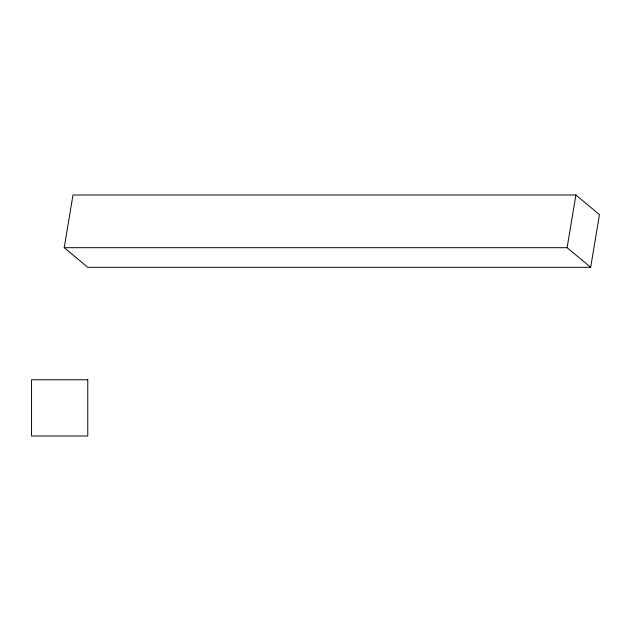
<?xml version="1.0" encoding="UTF-8"?>
<svg xmlns="http://www.w3.org/2000/svg" width="631" height="631" viewBox="0 0 631 631"><rect width="100%" height="100%" fill="white"/><g stroke="black" fill="none" stroke-linecap="round" stroke-linejoin="round"><path stroke-width="0.95" d="M64.212 247.691L72.991 195.003L575.89 195.003L599.45 214.635L590.671 267.323L87.772 267.323L64.212 247.691L567.111 247.691L590.671 267.323M567.111 247.691L575.89 195.003M87.772 379.775L31.55 379.775L31.55 435.997L87.772 435.997L87.772 379.775"/></g></svg>
